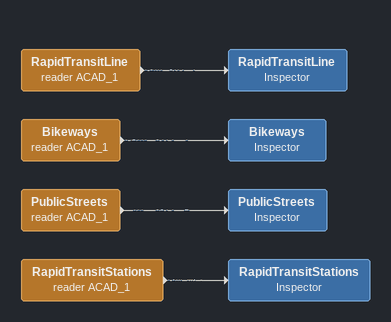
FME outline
RapidTransitLine (reader ACAD_1)
    -> RapidTransitLine
RapidTransitLine: Inspector
Bikeways (reader ACAD_1)
    -> Bikeways
Bikeways: Inspector
PublicStreets (reader ACAD_1)
    -> PublicStreets
PublicStreets: Inspector
RapidTransitStations (reader ACAD_1)
    -> RapidTransitStations
RapidTransitStations: Inspector
